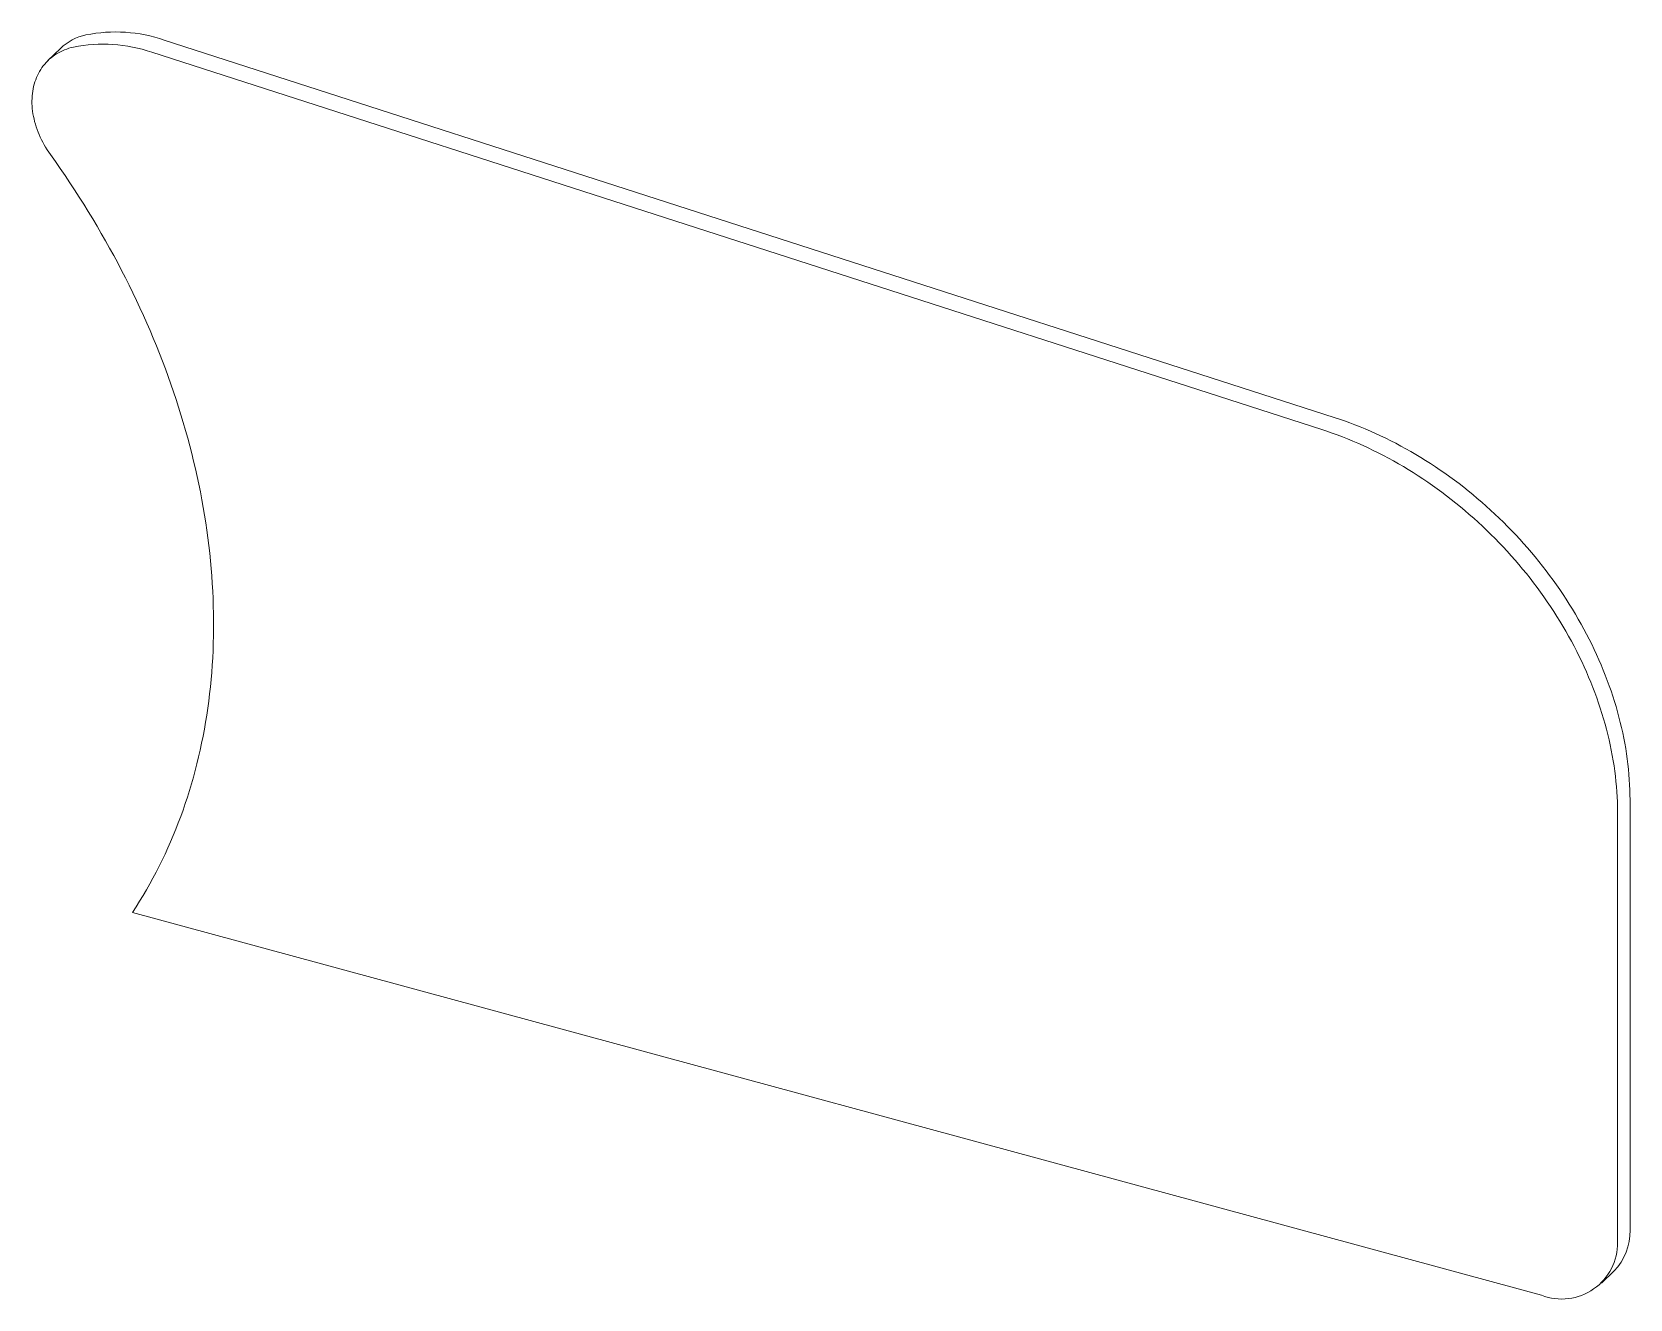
# Paper-space layout '_Trimetric' of a CAD drawing. Header units: millimetres. Extents: x 26.8 to 116.6, y -48.8 to 22.3.
import ezdxf

# ---------------------------------------------------------------- set-up
doc = ezdxf.new("R2010")
doc.units = ezdxf.units.MM

psp = doc.layouts.new('_Trimetric')

# ---------------------------------------------------------------- linework, layer by layer
at = {"color": 7, "linetype": 'Continuous', "lineweight": 15}
for p, q in [((99.972, 0.678), (34.271, 21.871)), ((28.44, 21.402), (27.74, 20.719)), ((99.272, -0.005), (33.571, 21.188)), ((115.888, -45.656), (115.888, -21.491)), ((116.588, -44.972), (116.588, -20.808)), ((32.487, -27.125), (111.621, -48.632)), ((114.991, -47.949), (115.691, -47.265))]:
    psp.add_line(p, q, dxfattribs=at)
at = {"color": 7, "linetype": 'Continuous', "lineweight": 15, "flags": 128}
for points in [[(29.173, 21.478), (29.045, 21.447), (28.918, 21.41), (28.794, 21.369), (28.673, 21.324), (28.555, 21.273), (28.44, 21.218), (28.327, 21.158), (28.218, 21.094), (28.113, 21.025), (28.011, 20.951), (27.912, 20.874), (27.818, 20.792), (27.727, 20.706), (27.64, 20.616), (27.557, 20.523), (27.478, 20.425), (27.404, 20.324), (27.334, 20.219), (27.268, 20.11), (27.207, 19.999), (27.15, 19.884), (27.098, 19.766), (27.051, 19.645), (27.008, 19.522), (26.97, 19.395), (26.937, 19.267), (26.909, 19.136), (26.886, 19.002), (26.868, 18.867), (26.854, 18.73), (26.846, 18.591), (26.843, 18.451), (26.844, 18.309), (26.851, 18.166), (26.862, 18.022), (26.879, 17.877), (26.9, 17.731), (26.927, 17.585), (26.958, 17.438), (26.994, 17.292), (27.035, 17.145), (27.081, 16.998), (27.131, 16.852), (27.186, 16.706), (27.246, 16.561), (27.31, 16.416), (27.379, 16.273), (27.452, 16.131), (27.529, 15.99), (27.61, 15.85), (27.696, 15.713), (27.785, 15.577), (27.879, 15.443)], [(27.879, 15.443), (28.158, 15.05), (28.433, 14.654), (28.705, 14.257), (28.973, 13.858), (29.236, 13.457), (29.497, 13.054), (29.753, 12.65), (30.005, 12.244), (30.253, 11.836), (30.497, 11.426), (30.737, 11.015), (30.973, 10.602), (31.205, 10.188), (31.433, 9.772), (31.656, 9.355), (31.876, 8.937), (32.091, 8.517), (32.302, 8.097), (32.508, 7.675), (32.711, 7.252), (32.909, 6.828), (33.102, 6.403), (33.291, 5.977), (33.476, 5.55), (33.656, 5.123), (33.832, 4.695), (34.004, 4.266), (34.17, 3.836), (34.333, 3.406), (34.491, 2.975), (34.644, 2.544), (34.792, 2.112), (34.936, 1.68), (35.076, 1.248), (35.211, 0.815), (35.341, 0.382), (35.466, -0.051), (35.587, -0.484), (35.703, -0.917), (35.814, -1.35), (35.92, -1.782), (36.022, -2.215), (36.119, -2.648), (36.211, -3.08), (36.299, -3.512), (36.381, -3.944), (36.459, -4.375), (36.532, -4.806), (36.6, -5.236), (36.663, -5.665), (36.722, -6.094), (36.775, -6.523), (36.824, -6.95), (36.868, -7.377), (36.907, -7.803), (36.941, -8.227), (36.97, -8.651), (36.994, -9.074), (37.013, -9.496), (37.028, -9.917), (37.037, -10.336), (37.042, -10.754), (37.042, -11.171), (37.037, -11.587), (37.027, -12.001), (37.012, -12.413), (36.992, -12.824), (36.967, -13.234), (36.937, -13.642), (36.903, -14.048), (36.863, -14.452), (36.819, -14.855), (36.77, -15.256), (36.716, -15.655), (36.657, -16.052), (36.593, -16.447), (36.524, -16.84), (36.451, -17.231), (36.373, -17.619), (36.29, -18.006), (36.202, -18.39), (36.109, -18.772), (36.012, -19.152), (35.909, -19.529), (35.802, -19.904), (35.691, -20.276), (35.574, -20.646), (35.453, -21.013), (35.327, -21.377), (35.197, -21.739), (35.061, -22.098), (34.922, -22.454), (34.777, -22.808), (34.628, -23.158), (34.474, -23.506), (34.316, -23.851), (34.153, -24.192), (33.986, -24.531), (33.814, -24.866), (33.638, -25.199), (33.457, -25.528), (33.272, -25.854), (33.082, -26.177), (32.888, -26.496), (32.69, -26.812), (32.487, -27.125)], [(116.588, -20.808), (116.586, -20.524), (116.579, -20.238), (116.566, -19.952), (116.549, -19.664), (116.527, -19.375), (116.501, -19.086), (116.469, -18.795), (116.432, -18.504), (116.391, -18.212), (116.345, -17.919), (116.294, -17.626), (116.238, -17.333), (116.178, -17.039), (116.112, -16.745), (116.042, -16.45), (115.967, -16.156), (115.888, -15.861), (115.803, -15.567), (115.715, -15.273), (115.621, -14.979), (115.523, -14.685), (115.42, -14.391), (115.313, -14.098), (115.201, -13.806), (115.085, -13.514), (114.964, -13.223), (114.839, -12.933), (114.709, -12.643), (114.575, -12.355), (114.437, -12.067), (114.295, -11.781), (114.148, -11.496), (113.997, -11.212), (113.842, -10.929), (113.682, -10.648), (113.519, -10.369), (113.352, -10.091), (113.18, -9.814), (113.005, -9.54), (112.826, -9.267), (112.643, -8.996), (112.456, -8.727), (112.266, -8.46), (112.071, -8.195), (111.873, -7.932), (111.672, -7.672), (111.467, -7.414), (111.259, -7.158), (111.047, -6.905), (110.832, -6.654), (110.614, -6.406), (110.392, -6.161), (110.167, -5.918), (109.939, -5.678), (109.709, -5.442), (109.475, -5.208), (109.238, -4.977), (108.998, -4.749), (108.756, -4.524), (108.511, -4.303), (108.263, -4.084), (108.013, -3.869), (107.76, -3.658), (107.505, -3.45), (107.248, -3.245), (106.988, -3.044), (106.726, -2.847), (106.462, -2.653), (106.196, -2.463), (105.927, -2.277), (105.657, -2.095), (105.385, -1.916), (105.112, -1.742), (104.836, -1.571), (104.559, -1.404), (104.281, -1.242), (104.001, -1.084), (103.719, -0.929), (103.437, -0.779), (103.153, -0.634), (102.868, -0.492), (102.582, -0.355), (102.295, -0.222), (102.007, -0.094), (101.718, 0.03), (101.428, 0.149), (101.138, 0.264), (100.847, 0.374), (100.556, 0.48), (100.264, 0.581), (99.972, 0.678)], [(115.888, -21.491), (115.886, -21.207), (115.879, -20.922), (115.866, -20.635), (115.849, -20.347), (115.827, -20.058), (115.801, -19.769), (115.769, -19.478), (115.732, -19.187), (115.691, -18.895), (115.645, -18.603), (115.594, -18.31), (115.538, -18.016), (115.477, -17.722), (115.412, -17.428), (115.342, -17.134), (115.267, -16.839), (115.188, -16.545), (115.103, -16.25), (115.015, -15.956), (114.921, -15.662), (114.823, -15.368), (114.72, -15.075), (114.613, -14.782), (114.501, -14.489), (114.385, -14.198), (114.264, -13.906), (114.139, -13.616), (114.009, -13.327), (113.875, -13.038), (113.737, -12.751), (113.595, -12.464), (113.448, -12.179), (113.297, -11.895), (113.142, -11.613), (112.982, -11.332), (112.819, -11.052), (112.652, -10.774), (112.48, -10.498), (112.305, -10.223), (112.126, -9.95), (111.943, -9.679), (111.756, -9.41), (111.565, -9.143), (111.371, -8.878), (111.173, -8.616), (110.972, -8.355), (110.767, -8.097), (110.559, -7.841), (110.347, -7.588), (110.132, -7.338), (109.914, -7.089), (109.692, -6.844), (109.467, -6.601), (109.239, -6.362), (109.009, -6.125), (108.775, -5.891), (108.538, -5.66), (108.298, -5.432), (108.056, -5.207), (107.811, -4.986), (107.563, -4.768), (107.313, -4.553), (107.06, -4.341), (106.805, -4.133), (106.548, -3.928), (106.288, -3.727), (106.026, -3.53), (105.762, -3.336), (105.496, -3.146), (105.227, -2.96), (104.957, -2.778), (104.685, -2.599), (104.412, -2.425), (104.136, -2.254), (103.859, -2.088), (103.581, -1.925), (103.301, -1.767), (103.019, -1.613), (102.737, -1.463), (102.453, -1.317), (102.168, -1.176), (101.882, -1.038), (101.595, -0.906), (101.307, -0.777), (101.018, -0.653), (100.728, -0.534), (100.438, -0.419), (100.147, -0.309), (99.856, -0.203), (99.564, -0.102), (99.272, -0.005)]]:
    psp.add_lwpolyline(points, dxfattribs=at)
at = {"color": 7, "linetype": 'Continuous', "lineweight": 15}
for centre, radius, start, end in [((30.48, 19.282), 2.942, 101.89193, 133.89231), ((30.837, 13.203), 8.44, 71.09523, 101.36594), ((31.537, 13.886), 8.44, 71.09523, 101.36594), ((112.75, -45.702), 3.139, 248.92958, 0.85498), ((113.448, -45.066), 3.142, 315.56203, 1.70373)]:
    psp.add_arc(centre, radius, start, end, dxfattribs=at)

doc.saveas('drawing.dxf')
